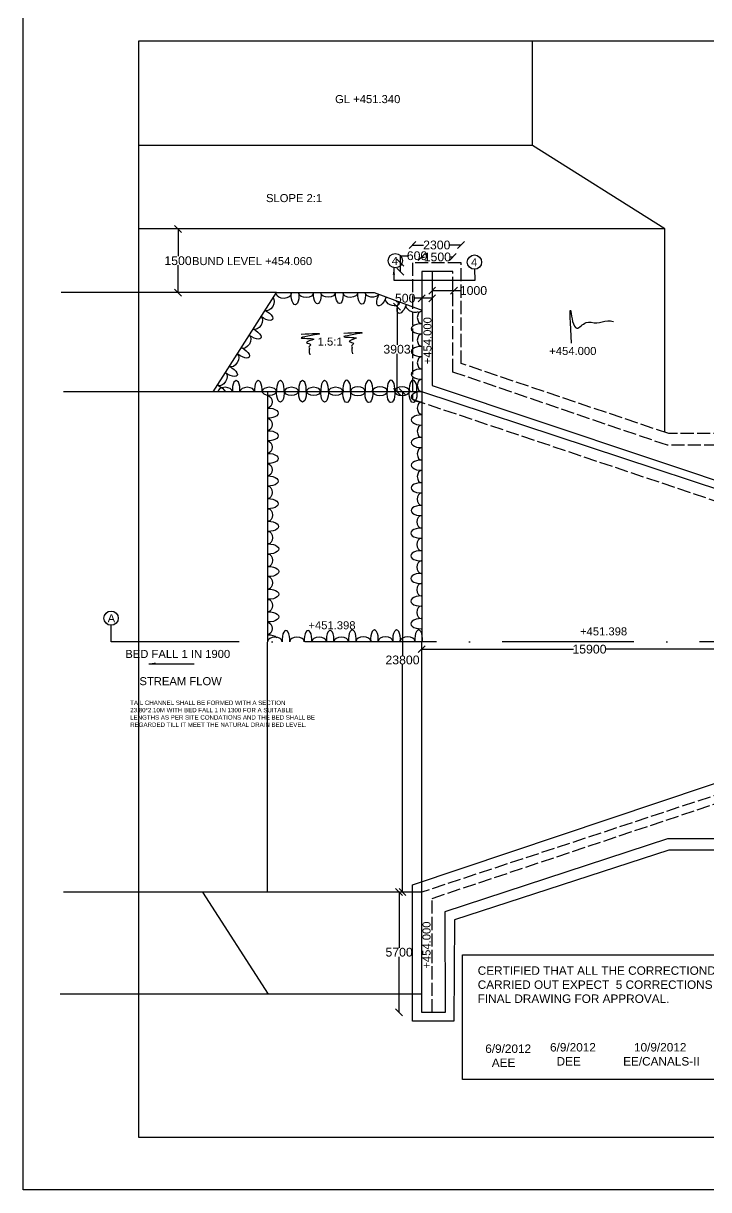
# Model space of a CAD drawing. Header units: millimetres. Extents: x 5124 to 6568637, y 2311 to 91879094.
# Drawn here: x 3801674 to 3811051, y 45929909 to 45945858 of the extents above; entities that cross this region are included whole.
import ezdxf

# ---------------------------------------------------------------- set-up
doc = ezdxf.new("R2010")
doc.units = ezdxf.units.MM
doc.header["$MEASUREMENT"] = 0
doc.linetypes.add('ACAD_ISO02W100', pattern=[15, 12, -3])
doc.linetypes.add('ACAD_ISO10W100', pattern=[18, 12, -3, 0, -3])
for name, color, linetype in [('DIMENSION', 7, 'Continuous'), ('DRAWING', 7, 'Continuous'), ('TEXT', 7, 'Continuous')]:
    doc.layers.add(name, color=color, linetype=linetype)
doc.styles.get("Standard").update_dxf_attribs({"font": 'arial.ttf', "height": 120})
doc.dimstyles.get("Standard").update_dxf_attribs({"dimtxt": 200, "dimasz": 110, "dimexe": 0.18, "dimexo": 0.0625, "dimgap": 0.09, "dimtad": 0, "dimtih": 1, "dimtoh": 1, "dimdec": 0, "dimzin": 0, "dimdsep": 46, "dimtxsty": 'Standard', "dimblk": 'OBLIQUE', "dimcen": 0.09, "dimse1": 1, "dimse2": 1, "dimadec": 0, "dimazin": 0, "dimtfac": 1, "dimtdec": 0, "dimtofl": 0, "dimtmove": 0, "dimatfit": 3, "dimfxl": 1, "dimtolj": 1, "dimtzin": 0, "dimarcsym": 0})

# ---------------------------------------------------------------- blocks, each defined once
blk = doc.blocks.new('_Oblique')
at = {"color": 0, "linetype": 'ByBlock', "lineweight": -2}
blk.add_line((-0.5, -0.5), (0.5, 0.5), dxfattribs=at)
blk = doc.blocks.new('*D179')
at = {"layer": 'Defpoints', "color": 0, "linetype": 'Continuous', "transparency": 16777216}
for p in [(3803578, 45943047), (3803791, 45943047), (3803578, 45942177)]:
    blk.add_point(p, dxfattribs=at)
at = {"layer": 'DIMENSION', "color": 0, "linetype": 'Continuous', "lineweight": -2, "transparency": 16777216}
for p, q in [((3803791, 45943047), (3803791, 45942673)), ((3803791, 45942177), (3803791, 45942551))]:
    blk.add_line(p, q, dxfattribs=at)
at = {"layer": 'DIMENSION', "color": 0, "linetype": 'Continuous', "lineweight": -2, "transparency": 16777216, "xscale": 95, "yscale": 95, "zscale": 95}
for p, rotation in [((3803791, 45943047), 90), ((3803791, 45942177), 270)]:
    blk.add_blockref('_Oblique', p, dxfattribs=dict(at, rotation=rotation))
at = {"layer": 'DIMENSION', "color": 0, "linetype": 'Continuous', "transparency": 16777216, "insert": (3803791, 45942612), "char_height": 120, "attachment_point": 5}
blk.add_mtext('\\A1;1500', dxfattribs=at)
blk = doc.blocks.new('*D180')
at = {"layer": 'Defpoints', "color": 0, "linetype": 'Continuous', "transparency": 16777216}
for p in [(3807126, 45942099), (3807126, 45942099), (3807268, 45942120)]:
    blk.add_point(p, dxfattribs=at)
at = {"layer": 'DIMENSION', "color": 0, "linetype": 'Continuous', "lineweight": -2, "transparency": 16777216}
for p, q in [((3807126, 45942099), (3807032, 45942099)), ((3807268, 45942099), (3807126, 45942099))]:
    blk.add_line(p, q, dxfattribs=at)
at = {"layer": 'DIMENSION', "color": 0, "linetype": 'Continuous', "lineweight": -2, "transparency": 16777216, "xscale": 95, "yscale": 95, "zscale": 95, "rotation": 180}
blk.add_blockref('_Oblique', (3807126, 45942099), dxfattribs=at)
at = {"layer": 'DIMENSION', "color": 0, "linetype": 'Continuous', "lineweight": -2, "transparency": 16777216, "xscale": 95, "yscale": 95, "zscale": 95}
blk.add_blockref('_Oblique', (3807268, 45942099), dxfattribs=at)
at = {"layer": 'DIMENSION', "color": 0, "linetype": 'Continuous', "transparency": 16777216, "insert": (3806899, 45942099), "char_height": 120, "attachment_point": 5}
blk.add_mtext('\\A1;500', dxfattribs=at)
blk = doc.blocks.new('*D181')
at = {"layer": 'Defpoints', "color": 0, "linetype": 'Continuous', "transparency": 16777216}
for p in [(3807268, 45942192), (3807565, 45942204), (3807565, 45942204)]:
    blk.add_point(p, dxfattribs=at)
at = {"layer": 'DIMENSION', "color": 0, "linetype": 'Continuous', "lineweight": -2, "transparency": 16777216}
for p, q in [((3807268, 45942204), (3807565, 45942204)), ((3807565, 45942204), (3807660, 45942204))]:
    blk.add_line(p, q, dxfattribs=at)
at = {"layer": 'DIMENSION', "color": 0, "linetype": 'Continuous', "lineweight": -2, "transparency": 16777216, "xscale": 95, "yscale": 95, "zscale": 95, "rotation": 180}
blk.add_blockref('_Oblique', (3807268, 45942204), dxfattribs=at)
at = {"layer": 'DIMENSION', "color": 0, "linetype": 'Continuous', "lineweight": -2, "transparency": 16777216, "xscale": 95, "yscale": 95, "zscale": 95}
blk.add_blockref('_Oblique', (3807565, 45942204), dxfattribs=at)
at = {"layer": 'DIMENSION', "color": 0, "linetype": 'Continuous', "transparency": 16777216, "insert": (3807833, 45942204), "char_height": 120, "attachment_point": 5}
blk.add_mtext('\\A1;1000', dxfattribs=at)
blk = doc.blocks.new('*D182')
at = {"layer": 'Defpoints', "color": 0, "linetype": 'Continuous', "transparency": 16777216}
for p in [(3807551, 45942663), (3807126, 45942464), (3807551, 45942464)]:
    blk.add_point(p, dxfattribs=at)
at = {"layer": 'DIMENSION', "color": 0, "linetype": 'Continuous', "lineweight": -2, "transparency": 16777216}
for p, q in [((3807126, 45942663), (3807165, 45942663)), ((3807551, 45942663), (3807512, 45942663))]:
    blk.add_line(p, q, dxfattribs=at)
at = {"layer": 'DIMENSION', "color": 0, "linetype": 'Continuous', "lineweight": -2, "transparency": 16777216, "xscale": 95, "yscale": 95, "zscale": 95, "rotation": 180}
blk.add_blockref('_Oblique', (3807126, 45942663), dxfattribs=at)
at = {"layer": 'DIMENSION', "color": 0, "linetype": 'Continuous', "lineweight": -2, "transparency": 16777216, "xscale": 95, "yscale": 95, "zscale": 95}
blk.add_blockref('_Oblique', (3807551, 45942663), dxfattribs=at)
at = {"layer": 'DIMENSION', "color": 0, "linetype": 'Continuous', "transparency": 16777216, "insert": (3807339, 45942663), "char_height": 120, "attachment_point": 5}
blk.add_mtext('\\A1;1500', dxfattribs=at)
blk = doc.blocks.new('*D183')
at = {"layer": 'Defpoints', "color": 0, "linetype": 'Continuous', "transparency": 16777216}
for p in [(3807663.5, 45942826.5), (3806998.5, 45942585.5), (3807663.5, 45942585.5)]:
    blk.add_point(p, dxfattribs=at)
at = {"layer": 'DIMENSION', "color": 0, "linetype": 'Continuous', "lineweight": -2, "transparency": 16777216}
for p, q in [((3806998.5, 45942826.5), (3807150.91, 45942826.5)), ((3807663.5, 45942826.5), (3807511.09, 45942826.5))]:
    blk.add_line(p, q, dxfattribs=at)
at = {"layer": 'DIMENSION', "color": 0, "linetype": 'Continuous', "lineweight": -2, "transparency": 16777216, "xscale": 95, "yscale": 95, "zscale": 95, "rotation": 180}
blk.add_blockref('_Oblique', (3806998.5, 45942826.5), dxfattribs=at)
at = {"layer": 'DIMENSION', "color": 0, "linetype": 'Continuous', "lineweight": -2, "transparency": 16777216, "xscale": 95, "yscale": 95, "zscale": 95}
blk.add_blockref('_Oblique', (3807663.5, 45942826.5), dxfattribs=at)
at = {"layer": 'DIMENSION', "color": 0, "linetype": 'Continuous', "transparency": 16777216, "insert": (3807331, 45942826.5), "char_height": 120, "attachment_point": 5}
blk.add_mtext('\\A1;2300', dxfattribs=at)
blk = doc.blocks.new('*D184')
at = {"layer": 'Defpoints', "color": 0, "linetype": 'Continuous', "transparency": 16777216}
for p in [(3806834, 45942586), (3807108, 45942586), (3807126, 45942464)]:
    blk.add_point(p, dxfattribs=at)
at = {"layer": 'DIMENSION', "color": 0, "linetype": 'Continuous', "lineweight": -2, "transparency": 16777216}
for p, q in [((3806834, 45942586), (3806834, 45942680)), ((3806834, 45942680), (3806928, 45942680)), ((3806834, 45942464), (3806834, 45942586))]:
    blk.add_line(p, q, dxfattribs=at)
at = {"layer": 'DIMENSION', "color": 0, "linetype": 'Continuous', "lineweight": -2, "transparency": 16777216, "xscale": 95, "yscale": 95, "zscale": 95}
for p, rotation in [((3806834, 45942586), 90), ((3806834, 45942464), 270)]:
    blk.add_blockref('_Oblique', p, dxfattribs=dict(at, rotation=rotation))
at = {"layer": 'DIMENSION', "color": 0, "linetype": 'Continuous', "transparency": 16777216, "insert": (3807061, 45942680), "char_height": 120, "attachment_point": 5}
blk.add_mtext('\\A1;600', dxfattribs=at)
blk = doc.blocks.new('*D185')
at = {"layer": 'Defpoints', "color": 0, "linetype": 'Continuous', "transparency": 16777216}
for p in [(3806998, 45941984), (3806787, 45940819), (3806998, 45940819)]:
    blk.add_point(p, dxfattribs=at)
at = {"layer": 'DIMENSION', "color": 0, "linetype": 'Continuous', "lineweight": -2, "transparency": 16777216}
for p, q in [((3806787, 45941984), (3806787, 45941463)), ((3806787, 45940819), (3806787, 45941340))]:
    blk.add_line(p, q, dxfattribs=at)
at = {"layer": 'DIMENSION', "color": 0, "linetype": 'Continuous', "lineweight": -2, "transparency": 16777216, "xscale": 95, "yscale": 95, "zscale": 95}
for p, rotation in [((3806787, 45941984), 90), ((3806787, 45940819), 270)]:
    blk.add_blockref('_Oblique', p, dxfattribs=dict(at, rotation=rotation))
at = {"layer": 'DIMENSION', "color": 0, "linetype": 'Continuous', "transparency": 16777216, "insert": (3806787, 45941401), "char_height": 120, "attachment_point": 5}
blk.add_mtext('\\A1;3903', dxfattribs=at)
blk = doc.blocks.new('*D186')
at = {"layer": 'Defpoints', "color": 0, "linetype": 'Continuous', "transparency": 16777216}
for p in [(3806787, 45940819), (3806787, 45933978), (3806862, 45933978)]:
    blk.add_point(p, dxfattribs=at)
at = {"layer": 'DIMENSION', "color": 0, "linetype": 'Continuous', "lineweight": -2, "transparency": 16777216}
for p, q in [((3806862, 45940819), (3806862, 45937213)), ((3806862, 45933978), (3806862, 45937091))]:
    blk.add_line(p, q, dxfattribs=at)
at = {"layer": 'DIMENSION', "color": 0, "linetype": 'Continuous', "lineweight": -2, "transparency": 16777216, "xscale": 95, "yscale": 95, "zscale": 95}
for p, rotation in [((3806862, 45940819), 90), ((3806862, 45933978), 270)]:
    blk.add_blockref('_Oblique', p, dxfattribs=dict(at, rotation=rotation))
at = {"layer": 'DIMENSION', "color": 0, "linetype": 'Continuous', "transparency": 16777216, "insert": (3806862, 45937152), "char_height": 120, "attachment_point": 5}
blk.add_mtext('\\A1;23800', dxfattribs=at)
blk = doc.blocks.new('*D187')
at = {"layer": 'Defpoints', "color": 0, "linetype": 'Continuous', "transparency": 16777216}
for p in [(3806863, 45933978), (3806816, 45932334), (3807126, 45932334)]:
    blk.add_point(p, dxfattribs=at)
at = {"layer": 'DIMENSION', "color": 0, "linetype": 'Continuous', "lineweight": -2, "transparency": 16777216}
for p, q in [((3806816, 45933978), (3806816, 45933217)), ((3806816, 45932334), (3806816, 45933094))]:
    blk.add_line(p, q, dxfattribs=at)
at = {"layer": 'DIMENSION', "color": 0, "linetype": 'Continuous', "lineweight": -2, "transparency": 16777216, "xscale": 95, "yscale": 95, "zscale": 95}
for p, rotation in [((3806816, 45933978), 90), ((3806816, 45932334), 270)]:
    blk.add_blockref('_Oblique', p, dxfattribs=dict(at, rotation=rotation))
at = {"layer": 'DIMENSION', "color": 0, "linetype": 'Continuous', "transparency": 16777216, "insert": (3806816, 45933156), "char_height": 120, "attachment_point": 5}
blk.add_mtext('\\A1;5700', dxfattribs=at)
blk = doc.blocks.new('*D227')
at = {"layer": 'Defpoints', "color": 0, "linetype": 'Continuous', "transparency": 16777216}
for p in [(3807126, 45937270), (3811713, 45937300), (3811713, 45937270)]:
    blk.add_point(p, dxfattribs=at)
at = {"layer": 'DIMENSION', "color": 0, "linetype": 'Continuous', "lineweight": -2, "transparency": 16777216}
for p, q in [((3807126, 45937300), (3809200, 45937300)), ((3811713, 45937300), (3809640, 45937300))]:
    blk.add_line(p, q, dxfattribs=at)
at = {"layer": 'DIMENSION', "color": 0, "linetype": 'Continuous', "lineweight": -2, "transparency": 16777216, "xscale": 95, "yscale": 95, "zscale": 95, "rotation": 180}
blk.add_blockref('_Oblique', (3807126, 45937300), dxfattribs=at)
at = {"layer": 'DIMENSION', "color": 0, "linetype": 'Continuous', "lineweight": -2, "transparency": 16777216, "xscale": 95, "yscale": 95, "zscale": 95}
blk.add_blockref('_Oblique', (3811713, 45937300), dxfattribs=at)
at = {"layer": 'DIMENSION', "color": 0, "linetype": 'Continuous', "transparency": 16777216, "insert": (3809420, 45937300), "char_height": 120, "attachment_point": 5}
blk.add_mtext('\\A1;15900', dxfattribs=at)

msp = doc.modelspace()

# ---------------------------------------------------------------- linework, layer by layer
at = {"layer": 'Defpoints', "linetype": 'Continuous'}
msp.add_lwpolyline([(3807684.1, 45933119.9), (3814244.3, 45933119.9), (3814244.3, 45931416.1), (3807684.1, 45931416.1)], close=True, dxfattribs=at)
at = {"layer": 'DRAWING', "linetype": 'ACAD_ISO02W100', "ltscale": 15}
msp.add_line((3811713, 45935490), (3807126.5, 45933978), dxfattribs=at)
at = {"layer": 'DRAWING', "linetype": 'Continuous'}
msp.add_line((3807126.5, 45933978), (3802222, 45933978), dxfattribs=at)
msp.add_lwpolyline([(3801674.5, 45954256), (3842599.5, 45954256), (3842599.5, 45929909), (3801674.5, 45929909)], close=True, dxfattribs=at)
for points in [[(3803248.5, 45945521.5), (3803248.5, 45930628), (3836680.5, 45930628), (3836680.5, 45945615), (3803248.5, 45945615), (3803248.5, 45945501)], [(3808638.5, 45944188.5), (3808638.5, 45945615)], [(3810451.2, 45943047), (3808638.5, 45944188.5), (3803248.5, 45944188.5)], [(3810451.2, 45940266), (3810451.2, 45943047), (3803248.5, 45943047)], [(3807551, 45942463.5), (3807126.5, 45942463.5), (3807126.5, 45937398.5)], [(3807267.5, 45942463.5), (3807267.5, 45940904.5), (3811713, 45939420)], [(3805140.5, 45942177), (3802194.5, 45942177)], [(3804270.5, 45940819), (3805140.5, 45942177), (3806472.5, 45942177), (3807126.5, 45941936.5)], [(3811713, 45939307), (3807126.5, 45940819), (3802222, 45940819)], [(3805016, 45940819), (3805016, 45937402)], [(3805016, 45933978), (3805016, 45937395)], [(3807447, 45932333.5), (3807126.5, 45932333.5), (3807126.5, 45937398.5)], [(3810506, 45934549.5), (3807574.3, 45933597.4), (3807562.5, 45932211.5), (3806998.5, 45932211.5), (3806998.5, 45934079.5), (3811713, 45935661)], [(3812647.5, 45935298.5), (3812647.5, 45934549.5), (3810506, 45934549.5)], [(3812520.5, 45934708.5), (3810486.5, 45934708.5), (3807440.5, 45933708), (3807447, 45932333.5)], [(3804125.5, 45933978), (3805025.5, 45932584.5)], [(3807126.5, 45932584.5), (3802179.5, 45932584.5)]]:
    msp.add_lwpolyline(points, dxfattribs=at)
at = {"layer": 'DRAWING', "linetype": 'ACAD_ISO02W100', "ltscale": 15}
for points in [[(3810506, 45940247.5), (3807663.5, 45941206.5), (3807663.5, 45942585.5), (3806998.5, 45942585.5), (3806998.5, 45940717.5), (3811713, 45939136)], [(3812520.5, 45940088.5), (3810486.5, 45940088.5), (3807551, 45941089), (3807551, 45942463.5)], [(3812647.5, 45939498.5), (3812647.5, 45940247.5), (3810506, 45940247.5)], [(3807267.5, 45932333.5), (3807267.5, 45933892.5), (3811713, 45935377)]]:
    msp.add_lwpolyline(points, dxfattribs=at)
at = {"layer": 'DRAWING', "linetype": 'ACAD_ISO10W100', "ltscale": 150}
msp.add_lwpolyline([(3837028, 45937398.5), (3802875.5, 45937398.5), (3802875.5, 45937626.5)], dxfattribs=at)
at = {"layer": 'DRAWING', "linetype": 'Continuous'}
for centre in [(3806763.3, 45942612.3), (3807846.8, 45942592.8), (3802875.5, 45937724.3)]:
    msp.add_circle(centre, 97.8, dxfattribs=at)
at = {"layer": 'DRAWING', "extrusion": (0, 0, -1)}
for centre, major_axis, ratio, start_param, end_param in [((3805240.3, 45942158.5), (-100.2, -3.9), 0.6159741, 3.1415927, 6.2831853), ((3805392.6, 45942134.8), (4.8, -123.9), 0.4233871, 4.4721825, 8.0941882), ((3805542.6, 45942170.1), (-100.2, -3.9), 0.6159741, 3.1415927, 6.2831853), ((3805694.9, 45942146.4), (4.8, -123.9), 0.4233871, 4.4721825, 8.0941882), ((3805844.5, 45942174.8), (-100.2, -3.9), 0.6159741, 3.1415927, 6.2831853), ((3805996.8, 45942151.2), (4.8, -123.9), 0.4233871, 4.4721825, 8.0941882), ((3806148.9, 45942172), (-100.2, -3.9), 0.6159741, 3.1415927, 6.2831853), ((3806302.1, 45942141.4), (4.8, -123.9), 0.4233871, 4.4721825, 8.0941882), ((3806452.1, 45942176.7), (100.2, 3.9), 0.6159741, 0.4833525, 3.1415927), ((3806578.4, 45942110), (-49.8, -113.6), 0.4233871, 4.4721825, 8.0941882), ((3805033.7, 45942019.1), (-52.8, -85.2), 0.6159741, 3.1415927, 6.2831853), ((3806724.3, 45942062.3), (-91.8, 40.3), 0.6159741, 2.7098708, 6.2831853), ((3806855.7, 45942006.8), (-49.8, -113.6), 0.4233871, 4.4721825, 8.0941882), ((3807006, 45941973.1), (91.8, -40.3), 0.6159741, 0.4833525, 3.1415927), ((3804874.3, 45941762), (-52.8, -85.2), 0.6159741, 3.1415927, 6.2831853), ((3804979.1, 45941875), (105.4, -65.4), 0.4233871, 4.4721825, 8.0941882), ((3804819.6, 45941617.9), (105.4, -65.4), 0.4233871, 4.4721825, 8.0941882), ((3804714.9, 45941505), (-52.8, -85.2), 0.6159741, 3.1415927, 6.2831853), ((3804549.2, 45941251), (-52.8, -85.2), 0.6159741, 3.1415927, 6.2831853), ((3804660.2, 45941360.9), (105.4, -65.4), 0.4233871, 4.4721825, 8.0941882), ((3804389.8, 45940993.9), (-52.8, -85.2), 0.6159741, 3.1415927, 6.2831853), ((3804494.6, 45941106.9), (105.4, -65.4), 0.4233871, 4.4721825, 8.0941882), ((3804335.1, 45940849.9), (105.4, -65.4), 0.4233871, 4.4721825, 5.7118517), ((3804230.3, 45940736.9), (-52.8, -85.2), 0.6159741, 3.1415927, 3.2264957), ((3804335.1, 45940849.9), (105.4, -65.4), 0.4233871, 8.0524558, 8.0941882), ((3805040.2, 45940832.8), (-100.3, 0), 0.6159741, 3.1415927, 6.2831853), ((3805016, 45940682.8), (0, -85.2), 0.7243402, 3.1415927, 6.2831853), ((3805191.5, 45940803.3), (0, -124), 0.4233871, 4.4721825, 8.0941882), ((3805342.7, 45940832.8), (-100.3, 0), 0.6159741, 3.1415927, 6.2831853), ((3805494, 45940803.3), (0, -124), 0.4233871, 4.4721825, 8.0941882), ((3805645.2, 45940832.8), (-100.3, 0), 0.6159741, 3.1415927, 6.2831853), ((3805796.5, 45940803.3), (0, -124), 0.4233871, 4.4721825, 8.0941882), ((3805947.7, 45940832.8), (-100.3, 0), 0.6159741, 3.1415927, 6.2831853), ((3806099.6, 45940796.4), (0, -124), 0.4233871, 4.4721825, 8.0941882), ((3806250.8, 45940825.9), (-100.3, 0), 0.6159741, 3.1415927, 6.2831853), ((3806402.1, 45940796.4), (0, -124), 0.4233871, 4.4721825, 8.0941882), ((3806553.3, 45940825.9), (-100.3, 0), 0.6159741, 3.1415927, 6.2831853), ((3806704.6, 45940796.4), (0, -124), 0.4233871, 4.4721825, 8.0941882), ((3806855.8, 45940825.9), (-100.3, 0), 0.6159741, 3.1415927, 6.2831853), ((3807007.1, 45940796.4), (0, -124), 0.4233871, 4.4721825, 8.0941882), ((3805021.5, 45940528.1), (139, 0), 0.5, 4.6728103, 7.8935603), ((3805016, 45940373.4), (0, -85.2), 0.7243402, 3.1415927, 6.2831853), ((3805021.5, 45940218.7), (139, 0), 0.5, 4.6728103, 7.8935603), ((3805016, 45940063.4), (0, -85.2), 0.7243402, 3.1415927, 6.2831853), ((3805021.5, 45939908.7), (139, 0), 0.5, 4.6728103, 7.8935603), ((3805016, 45939753.5), (0, -85.2), 0.7243402, 3.1415927, 6.2831853), ((3805022.7, 45939599.3), (139, 0), 0.5, 4.6728103, 7.8935603), ((3805017.2, 45939444.1), (0, -85.2), 0.7243402, 3.1415927, 6.2831853), ((3805022.7, 45939289.4), (139, 0), 0.5, 4.6728103, 7.8935603), ((3805022.7, 45939134.6), (0, -85.2), 0.7243402, 3.1415927, 6.2831853), ((3805028.2, 45938979.9), (139, 0), 0.5, 4.6728103, 7.8935603), ((3805022.7, 45938824.7), (0, -85.2), 0.7243402, 3.1415927, 6.2831853), ((3805029.4, 45938670.6), (139, 0), 0.5, 4.6728103, 7.8935603), ((3805023.9, 45938515.9), (0, -85.2), 0.7243402, 3.1415927, 6.2831853), ((3805029.4, 45938361.2), (139, 0), 0.5, 4.6728103, 7.8935603), ((3805023.9, 45938206.5), (0, -85.2), 0.7243402, 3.1415927, 6.2831853), ((3805029.4, 45938051.8), (139, 0), 0.5, 4.6728103, 7.8935603), ((3805023.9, 45937896.5), (0, -85.2), 0.7243402, 3.1415927, 6.2831853), ((3805016, 45937582.7), (0, -85.2), 0.7243402, 3.1415927, 6.2831853), ((3805029.4, 45937741.8), (139, 0), 0.5, 4.6728103, 7.8935603), ((3805021.5, 45937428), (139, 0), 0.5, 4.6728103, 5.7809164)]:
    msp.add_ellipse(centre, major_axis=major_axis, ratio=ratio, start_param=start_param, end_param=end_param, dxfattribs=at)
at = {"layer": 'DRAWING'}
for centre, major_axis, ratio, start_param, end_param in [((3807126.5, 45941835.2), (0, -85.2), 0.7243402, 3.1415927, 6.2831853), ((3807121, 45941680.6), (-139, 0), 0.5, 4.6728103, 7.8935603), ((3807126.5, 45941525.9), (0, -85.2), 0.7243402, 3.1415927, 6.2831853), ((3807121, 45941371.2), (-139, 0), 0.5, 4.6728103, 7.8935603), ((3807126.5, 45941216.5), (0, -85.2), 0.7243402, 3.1415927, 6.2831853), ((3807126.5, 45941215.9), (0, -85.2), 0.7243402, 3.1415927, 6.2831853), ((3807121, 45941061.8), (-139, 0), 0.5, 4.6728103, 7.8935603), ((3804435.3, 45940819), (-100.3, 0), 0.6159741, 3.1415927, 6.2831853), ((3804586.5, 45940848.5), (0, 124), 0.4233871, 4.4721825, 8.0941882), ((3804737.7, 45940819), (-100.3, 0), 0.6159741, 3.1415927, 6.2831853), ((3804889, 45940848.5), (0, 124), 0.4233871, 4.4721825, 8.0941882), ((3805040.2, 45940819), (-100.3, 0), 0.6159741, 3.1415927, 6.2831853), ((3805191.5, 45940848.5), (0, 124), 0.4233871, 4.4721825, 8.0941882), ((3805342.7, 45940819), (-100.3, 0), 0.6159741, 3.1415927, 6.2831853), ((3805494, 45940848.5), (0, 124), 0.4233871, 4.4721825, 8.0941882), ((3805645.2, 45940819), (-100.3, 0), 0.6159741, 3.1415927, 6.2831853), ((3805796.5, 45940848.5), (0, 124), 0.4233871, 4.4721825, 8.0941882), ((3805947.7, 45940819), (-100.3, 0), 0.6159741, 3.1415927, 6.2831853), ((3806099.6, 45940855.4), (0, 124), 0.4233871, 4.4721825, 8.0941882), ((3806250.8, 45940825.9), (-100.3, 0), 0.6159741, 3.1415927, 6.2831853), ((3806402.1, 45940855.4), (0, 124), 0.4233871, 4.4721825, 8.0941882), ((3806553.3, 45940825.9), (-100.3, 0), 0.6159741, 3.1415927, 6.2831853), ((3806704.6, 45940855.4), (0, 124), 0.4233871, 4.4721825, 8.0941882), ((3806855.8, 45940825.9), (-100.3, 0), 0.6159741, 3.1415927, 6.2831853), ((3807007.1, 45940855.4), (0, 124), 0.4233871, 4.4721825, 8.0941882), ((3807126.5, 45940907.1), (0, -85.2), 0.7243402, 3.1415927, 6.2831853), ((3807121, 45940752.4), (-139, 0), 0.5, 4.6728103, 7.8935603), ((3807126.5, 45940597.1), (0, -85.2), 0.7243402, 3.1415927, 6.2831853), ((3807121, 45940434.6), (-139, 0), 0.5, 4.6728103, 7.8935603), ((3807126.5, 45940279.9), (0, -85.2), 0.7243402, 3.1415927, 6.2831853), ((3807121, 45940125.2), (-139, 0), 0.5, 4.6728103, 7.8935603), ((3807126.5, 45939970), (0, -85.2), 0.7243402, 3.1415927, 6.2831853), ((3807121, 45939815.3), (-139, 0), 0.5, 4.6728103, 7.8935603), ((3807126.5, 45939660), (0, -85.2), 0.7243402, 3.1415927, 6.2831853), ((3807119.8, 45939505.9), (-139, 0), 0.5, 4.6728103, 7.8935603), ((3807125.3, 45939350.6), (0, -85.2), 0.7243402, 3.1415927, 6.2831853), ((3807119.8, 45939195.9), (-139, 0), 0.5, 4.6728103, 7.8935603), ((3807119.8, 45939041.2), (0, -85.2), 0.7243402, 3.1415927, 6.2831853), ((3807114.3, 45938886.5), (-139, 0), 0.5, 4.6728103, 7.8935603), ((3807119.8, 45938731.3), (0, -85.2), 0.7243402, 3.1415927, 6.2831853), ((3807113.1, 45938577.1), (-139, 0), 0.5, 4.6728103, 7.8935603), ((3807118.6, 45938422.4), (0, -85.2), 0.7243402, 3.1415927, 6.2831853), ((3807113.1, 45938267.7), (-139, 0), 0.5, 4.6728103, 7.8935603), ((3807118.6, 45938113), (0, -85.2), 0.7243402, 3.1415927, 6.2831853), ((3807113.1, 45937958.3), (-139, 0), 0.5, 4.6728103, 7.8935603), ((3807118.6, 45937803.1), (0, -85.2), 0.7243402, 3.1415927, 6.2831853), ((3807113.1, 45937648.4), (-139, 0), 0.5, 4.6728103, 7.8935603), ((3805267.5, 45937431.5), (0, 124), 0.4233871, 4.4721825, 8.0941882), ((3805570, 45937431.5), (0, 124), 0.4233871, 4.4721825, 8.0941882), ((3805872.5, 45937431.5), (0, 124), 0.4233871, 4.4721825, 8.0941882), ((3806175.6, 45937438.4), (0, 124), 0.4233871, 4.4721825, 8.0941882), ((3806478.1, 45937438.4), (0, 124), 0.4233871, 4.4721825, 8.0941882), ((3806780.6, 45937438.4), (0, 124), 0.4233871, 4.4721825, 8.0941882), ((3807083.1, 45937438.4), (0, 124), 0.4233871, 4.4721825, 8.0941882), ((3805116.3, 45937402), (-100.3, 0), 0.6159741, 3.1415927, 6.2831853), ((3805418.7, 45937402), (-100.3, 0), 0.6159741, 3.1415927, 6.2831853), ((3805721.2, 45937402), (-100.3, 0), 0.6159741, 3.1415927, 6.2831853), ((3806023.7, 45937402), (-100.3, 0), 0.6159741, 3.1415927, 6.2831853), ((3806326.9, 45937408.9), (-100.3, 0), 0.6159741, 3.1415927, 6.2831853), ((3806629.3, 45937408.9), (-100.3, 0), 0.6159741, 3.1415927, 6.2831853), ((3806931.8, 45937408.9), (-100.3, 0), 0.6159741, 3.1415927, 6.2831853)]:
    msp.add_ellipse(centre, major_axis=major_axis, ratio=ratio, start_param=start_param, end_param=end_param, dxfattribs=at)
at = {"layer": 'DRAWING', "linetype": 'Continuous'}
for points in [[(3809174.5, 45941482.5), (3809165, 45941914), (3809247, 45941689.5), (3809373, 45941766.5), (3809518.5, 45941761.5), (3809669.5, 45941790), (3809747, 45941782)], [(3805477, 45941609), (3805720, 45941609), (3805482.5, 45941555), (3805646, 45941536.5), (3805550, 45941493), (3805606.5, 45941463.5), (3805582.5, 45941429.5), (3805587.5, 45941408), (3805585, 45941375.5), (3805590.5, 45941342), (3805596, 45941324.5)], [(3806060.7, 45941623.5), (3806303.7, 45941623.5), (3806066.2, 45941569.5), (3806229.7, 45941551), (3806133.7, 45941507.5), (3806190.2, 45941478), (3806166.2, 45941444), (3806171.2, 45941422.5), (3806168.7, 45941390), (3806174.2, 45941356.5), (3806179.7, 45941339)]]:
    msp.add_spline(points, degree=3, dxfattribs=at)

# ---------------------------------------------------------------- texts
at = {"layer": 'DIMENSION', "linetype": 'Continuous', "insert": (3803137, 45936597), "char_height": 60, "width": 2529.388, "attachment_point": 1}
msp.add_mtext('TAIL CHANNEL SHALL BE FORMED WITH A SECTION 23.80*2.10M WITH BED FALL 1 IN 1300 FOR A SUITABLE LENGTHS AS PER SITE CONDATIONS AND THE BED SHALL BE REGARDED TILL IT MEET THE NATURAL DRAIN BED LEVEL.', dxfattribs=at)
at = {"layer": 'DRAWING', "attachment_point": 1}
for s, insert, char_height, width in [('{\\H1.3398x;CERTIFIED THAT ALL THE CORRECTIOND IN THE VETTED DRAWINGS ARE CARRIED OUT EXPECT  5 CORRECTIONS TO THIS DRAWING AND THIS IS THE FINAL DRAWING FOR APPROVAL.}', (3807891.2, 45932962.6), 86.0542, 6207.546), ('{\\H1.3398x;6/9/2012\\P  AEE}', (3807994.3, 45931894.6), 86.054, 6207.546), ('{\\H1.3398x;6/9/2012\\P  DEE}', (3808880.6, 45931914.1), 86.054, 6207.546), ('\\pi193.94;{\\H1.3398x;10/9/2012\\P\\pi0.43027; EE/CANALS-II}', (3809835.6, 45931914.1), 86.054, 1078.393)]:
    msp.add_mtext(s, dxfattribs=dict(at, insert=insert, char_height=char_height, width=width))
at = {"layer": 'TEXT'}
for s, p in [('GL +451.340', (3805939.6, 45944767.3)), ('SLOPE 2:1', (3804994.4, 45943413.7)), ('BUND LEVEL +454.060', (3803981.9, 45942552.5)), ('4', (3806715.7, 45942555.2)), ('4', (3807799.2, 45942535.7)), ('1.5:1', (3805701.4, 45941451.5)), ('+454.000', (3808869.8, 45941323.3)), ('A', (3802827.9, 45937667.2)), ('+451.398', (3805574.4, 45937572)), ('+451.398', (3809290.4, 45937488.4)), ('BED FALL 1 IN 1900', (3803069.9, 45937179.9)), ('STREAM FLOW', (3803263.2, 45936807.6))]:
    msp.add_text(s, height=110, dxfattribs=at).set_placement(p)
for p in [(3807258.1, 45941195.8), (3807245.6, 45932931)]:
    msp.add_text('+454.000', height=110, rotation=90, dxfattribs=at).set_placement(p)

# ---------------------------------------------------------------- dimensions: what is measured, and where the dimension line sits
at = {"layer": 'DIMENSION', "linetype": 'Continuous'}
for base, p1, p2, text, picture, middle in [((3803791, 45943047), (3803578, 45942177), (3803578, 45943047), '1500', '*D179', (3803791, 45942612)), ((3806833.5, 45942585.5), (3807126.5, 45942463.5), (3807108, 45942585.5), '600', '*D184', (3807061.3, 45942680.5)), ((3806787, 45940819), (3806998.5, 45941983.6), (3806998.5, 45940819), '3903', '*D185', (3806787, 45941401.3)), ((3806816, 45932333.5), (3806862.5, 45933978), (3807126.5, 45932333.5), '5700', '*D187', (3806816, 45933155.8))]:
    dim = msp.add_linear_dim(base=base, p1=p1, p2=p2, angle=90, text=text, dimstyle='Standard', override={"dimasz": 95, "dimarcsym": 1}, dxfattribs=at)
    dim.commit()
    dim.dimension.update_dxf_attribs({"geometry": picture, "text_midpoint": middle})
for base, p1, p2, text, picture, middle in [((3807663.5, 45942826.5), (3806998.5, 45942585.5), (3807663.5, 45942585.5), '2300', '*D183', (3807331, 45942826.5)), ((3807551, 45942663), (3807126.5, 45942463.5), (3807551, 45942463.5), '1500', '*D182', (3807338.8, 45942663)), ((3807126.5, 45942099), (3807267.5, 45942119.5), (3807126.5, 45942099), '500', '*D180', (3806899, 45942099)), ((3807565, 45942204.5), (3807267.5, 45942192), (3807565, 45942204.5), '1000', '*D181', (3807833.4, 45942204.5)), ((3811713, 45937300.5), (3807126.5, 45937269.5), (3811713, 45937269.5), '15900', '*D227', (3809419.8, 45937300.5))]:
    dim = msp.add_linear_dim(base=base, p1=p1, p2=p2, text=text, dimstyle='Standard', override={"dimasz": 95, "dimarcsym": 1}, dxfattribs=at)
    dim.commit()
    dim.dimension.update_dxf_attribs({"geometry": picture, "text_midpoint": middle})
dim = msp.add_linear_dim(base=(3806862.5, 45933978), p1=(3806787, 45940819), p2=(3806787, 45933978), angle=90, text='23800', dimstyle='Standard', override={"dimasz": 95, "dimarcsym": 1}, dxfattribs=at)
dim.commit()
dim.dimension.update_dxf_attribs({"geometry": '*D186', "text_midpoint": (3806862.5, 45937152), "dimtype": 160})

# ---------------------------------------------------------------- leaders
msp.add_leader([(3806743.8, 45942516.5), (3806743.8, 45942344.5), (3807854, 45942344.5), (3807849.6, 45942495)], dimstyle='Standard', override={"dimasz": 95, "dimgap": 0.09, "dimtad": 0, "dimarcsym": 1}, dxfattribs=at)
at = {"layer": 'DRAWING', "linetype": 'Continuous'}
msp.add_leader([(3803391, 45937101.5), (3804013, 45937101.5)], dimstyle='Standard', override={"dimasz": 95, "dimgap": 0.09, "dimtad": 0, "dimarcsym": 1}, dxfattribs=at)

doc.saveas('drawing.dxf')
